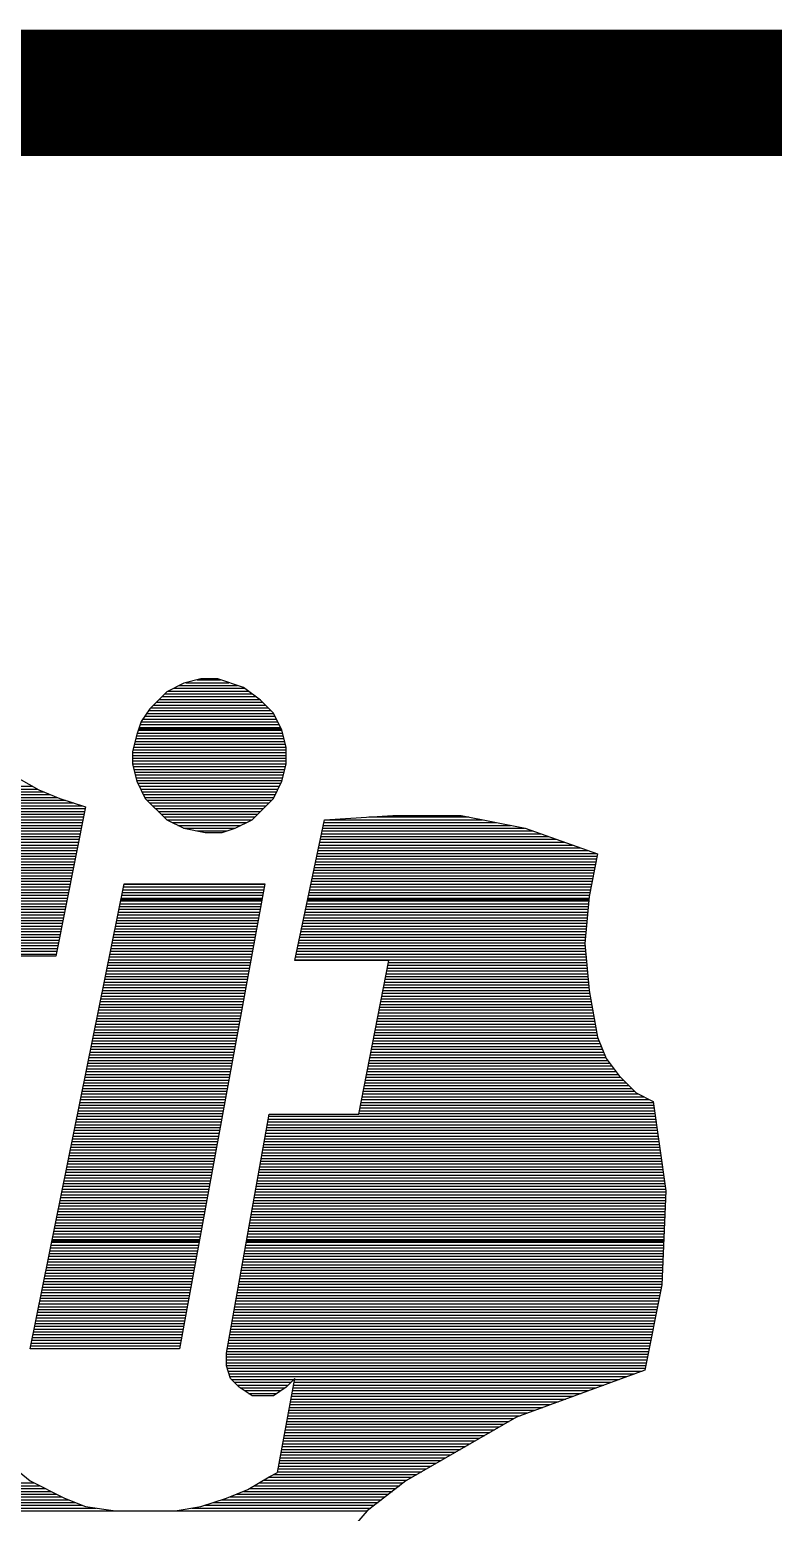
# Model space of a CAD drawing. Extents: x -19 to 106, y -45 to 160.
# Drawn here: x 3.249 to 4.743, y -28.598 to -25.619 of the extents above; entities that cross this region are included whole.
import ezdxf

# ---------------------------------------------------------------- set-up
doc = ezdxf.new("R2010")
doc.units = 0
doc.layers.add('DF_TITLE_BLOCK', color=2, linetype='CONTINUOUS')

msp = doc.modelspace()

# ---------------------------------------------------------------- linework, layer by layer
at = {"layer": 'DF_TITLE_BLOCK', "const_width": 0.254}
msp.add_lwpolyline([(-0.838708, -25.746202), (105.968292, -25.746202), (105.968292, -44.669202), (-18.618708, -44.669202), (-18.618708, -25.746202), (5.003292, -25.746202)], dxfattribs=at)
at = {"layer": 'DF_TITLE_BLOCK'}
for points in [[(3.592576, -26.923746), (3.558286, -26.932382)], [(3.592576, -26.923746), (3.558286, -26.932382)], [(3.592576, -26.923746), (3.558286, -26.932382)], [(3.562604, -26.931366), (3.648964, -26.931366)], [(3.584956, -26.925524), (3.6322, -26.925524)], [(3.626866, -26.923746), (3.592576, -26.923746)], [(3.626866, -26.923746), (3.592576, -26.923746)], [(3.626866, -26.923746), (3.592576, -26.923746)], [(3.678174, -26.941018), (3.626866, -26.923746)], [(3.678174, -26.941018), (3.626866, -26.923746)], [(3.678174, -26.941018), (3.626866, -26.923746)], [(3.523996, -26.949654), (3.489706, -26.983944)], [(3.523996, -26.949654), (3.489706, -26.983944)], [(3.523996, -26.949654), (3.489706, -26.983944)], [(3.51409, -26.959306), (3.702558, -26.959306)], [(3.519678, -26.953718), (3.695192, -26.953718)], [(3.558286, -26.932382), (3.523996, -26.949654)], [(3.558286, -26.932382), (3.523996, -26.949654)], [(3.558286, -26.932382), (3.523996, -26.949654)], [(3.526536, -26.94813), (3.687826, -26.94813)], [(3.537966, -26.942542), (3.680206, -26.942542)], [(3.549142, -26.936954), (3.665982, -26.936954)], [(3.712464, -26.966672), (3.678174, -26.941018)], [(3.712464, -26.966672), (3.678174, -26.941018)], [(3.712464, -26.966672), (3.678174, -26.941018)], [(3.489706, -26.983944), (3.472434, -27.009598)], [(3.489706, -26.983944), (3.472434, -27.009598)], [(3.489706, -26.983944), (3.472434, -27.009598)], [(3.486912, -26.9875), (3.733292, -26.9875)], [(3.491484, -26.981912), (3.727704, -26.981912)], [(3.497072, -26.976324), (3.722116, -26.976324)], [(3.50266, -26.970482), (3.716274, -26.970482)], [(3.508248, -26.964894), (3.710178, -26.964894)], [(3.738118, -26.992326), (3.712464, -26.966672)], [(3.738118, -26.992326), (3.712464, -26.966672)], [(3.738118, -26.992326), (3.712464, -26.966672)], [(3.472434, -27.009598), (3.463798, -27.035252)], [(3.472434, -27.009598), (3.463798, -27.035252)], [(3.472434, -27.009598), (3.463798, -27.035252)], [(3.470402, -27.01544), (3.749802, -27.01544)], [(3.47218, -27.010106), (3.747008, -27.010106)], [(3.47599, -27.004518), (3.744214, -27.004518)], [(3.479546, -26.998676), (3.74142, -26.998676)], [(3.483356, -26.993088), (3.738372, -26.993088)], [(3.755136, -27.026616), (3.738118, -26.992326)], [(3.755136, -27.026616), (3.738118, -26.992326)], [(3.755136, -27.026616), (3.738118, -26.992326)], [(3.463798, -27.035252), (3.455416, -27.069542)], [(3.463798, -27.035252), (3.455416, -27.069542)], [(3.463798, -27.035252), (3.455416, -27.069542)], [(3.460242, -27.049476), (3.760978, -27.049476)], [(3.461766, -27.043634), (3.759454, -27.043634)], [(3.463036, -27.038046), (3.758184, -27.038046)], [(3.464814, -27.032458), (3.75666, -27.032458)], [(3.466592, -27.02687), (3.75539, -27.02687)], [(3.467608, -27.024076), (3.75412, -27.024076)], [(3.46837, -27.021282), (3.752596, -27.021282)], [(3.764026, -27.060906), (3.755136, -27.026616)], [(3.764026, -27.060906), (3.755136, -27.026616)], [(3.764026, -27.060906), (3.755136, -27.026616)], [(3.455416, -27.069542), (3.455416, -27.095196)], [(3.455416, -27.069542), (3.455416, -27.095196)], [(3.455416, -27.069542), (3.455416, -27.095196)], [(3.455416, -27.071828), (3.764026, -27.071828)], [(3.455416, -27.077416), (3.764026, -27.077416)], [(3.456178, -27.06624), (3.764026, -27.06624)], [(3.457448, -27.060652), (3.763772, -27.060652)], [(3.458718, -27.055064), (3.762502, -27.055064)], [(3.764026, -27.095196), (3.764026, -27.060906)], [(3.764026, -27.095196), (3.764026, -27.060906)], [(3.764026, -27.095196), (3.764026, -27.060906)], [(3.455416, -27.083004), (3.764026, -27.083004)], [(3.455416, -27.088592), (3.764026, -27.088592)], [(3.455416, -27.094434), (3.764026, -27.094434)], [(3.455416, -27.095196), (3.463798, -27.129486)], [(3.455416, -27.095196), (3.463798, -27.129486)], [(3.455416, -27.095196), (3.463798, -27.129486)], [(3.456432, -27.100022), (3.762756, -27.100022)], [(3.457702, -27.10561), (3.761232, -27.10561)], [(3.755136, -27.129486), (3.764026, -27.095196)], [(3.755136, -27.129486), (3.764026, -27.095196)], [(3.755136, -27.129486), (3.764026, -27.095196)], [(2.478024, -27.139392), (3.25374, -27.139392)], [(3.206496, -27.112468), (3.266694, -27.146758)], [(3.206496, -27.112468), (3.266694, -27.146758)], [(3.206496, -27.112468), (3.266694, -27.146758)], [(3.459226, -27.111198), (3.759708, -27.111198)], [(3.46075, -27.116786), (3.758438, -27.116786)], [(3.46202, -27.122374), (3.757168, -27.122374)], [(3.46329, -27.127962), (3.755644, -27.127962)], [(3.463798, -27.129486), (3.480816, -27.163776)], [(3.463798, -27.129486), (3.480816, -27.163776)], [(3.463798, -27.129486), (3.480816, -27.163776)], [(3.46583, -27.13355), (3.753358, -27.13355)], [(3.468624, -27.139392), (3.75031, -27.139392)], [(3.738118, -27.163776), (3.755136, -27.129486)], [(3.738118, -27.163776), (3.755136, -27.129486)], [(3.738118, -27.163776), (3.755136, -27.129486)], [(2.478024, -27.14498), (3.263646, -27.14498)], [(2.478024, -27.150568), (3.276346, -27.150568)], [(2.478024, -27.156156), (3.290316, -27.156156)], [(2.478024, -27.161744), (3.30454, -27.161744)], [(2.478024, -27.167586), (3.320288, -27.167586)], [(3.266694, -27.146758), (3.309366, -27.163776)], [(3.266694, -27.146758), (3.309366, -27.163776)], [(3.266694, -27.146758), (3.309366, -27.163776)], [(3.309366, -27.163776), (3.360928, -27.181048)], [(3.309366, -27.163776), (3.360928, -27.181048)], [(3.309366, -27.163776), (3.360928, -27.181048)], [(3.471418, -27.14498), (3.747516, -27.14498)], [(3.474466, -27.150568), (3.744722, -27.150568)], [(3.477006, -27.156156), (3.741928, -27.156156)], [(3.480054, -27.161744), (3.739134, -27.161744)], [(3.480816, -27.163776), (3.523996, -27.206702)], [(3.480816, -27.163776), (3.523996, -27.206702)], [(3.480816, -27.163776), (3.523996, -27.206702)], [(3.484626, -27.167586), (3.734562, -27.167586)], [(3.695446, -27.206702), (3.738118, -27.163776)], [(3.695446, -27.206702), (3.738118, -27.163776)], [(3.695446, -27.206702), (3.738118, -27.163776)], [(2.478024, -27.17292), (3.337052, -27.17292)], [(2.478024, -27.178508), (3.35407, -27.178508)], [(2.478024, -27.18435), (3.360166, -27.18435)], [(2.478024, -27.189938), (3.35915, -27.189938)], [(2.478024, -27.195526), (3.358134, -27.195526)], [(3.360928, -27.181048), (3.300984, -27.481022)], [(3.360928, -27.181048), (3.300984, -27.481022)], [(3.360928, -27.181048), (3.300984, -27.481022)], [(3.490214, -27.17292), (3.728974, -27.17292)], [(3.495802, -27.178508), (3.723386, -27.178508)], [(3.50139, -27.18435), (3.717798, -27.18435)], [(3.506978, -27.189938), (3.71221, -27.189938)], [(3.512566, -27.195526), (3.706368, -27.195526)], [(3.840988, -27.206702), (3.978148, -27.198066)], [(3.840988, -27.206702), (3.978148, -27.198066)], [(3.840988, -27.206702), (3.978148, -27.198066)], [(3.978148, -27.198066), (4.115308, -27.198066)], [(3.978148, -27.198066), (4.115308, -27.198066)], [(3.978148, -27.198066), (4.115308, -27.198066)], [(4.115308, -27.198066), (4.244086, -27.223974)], [(4.115308, -27.198066), (4.244086, -27.223974)], [(4.115308, -27.198066), (4.244086, -27.223974)], [(2.478024, -27.201114), (3.356864, -27.201114)], [(2.478024, -27.206702), (3.355848, -27.206702)], [(2.478024, -27.212544), (3.354832, -27.212544)], [(2.478024, -27.218132), (3.353562, -27.218132)], [(2.478024, -27.223466), (3.352546, -27.223466)], [(2.478024, -27.229308), (3.351276, -27.229308)], [(3.518154, -27.201114), (3.70078, -27.201114)], [(3.523996, -27.206702), (3.558286, -27.223974)], [(3.523996, -27.206702), (3.695192, -27.206702)], [(3.523996, -27.206702), (3.558286, -27.223974)], [(3.523996, -27.206702), (3.558286, -27.223974)], [(3.535172, -27.212544), (3.684016, -27.212544)], [(3.546348, -27.218132), (3.672586, -27.218132)], [(3.557778, -27.223466), (3.66141, -27.223466)], [(3.558286, -27.223974), (3.600958, -27.232356)], [(3.558286, -27.223974), (3.600958, -27.232356)], [(3.558286, -27.223974), (3.600958, -27.232356)], [(3.58521, -27.229308), (3.644646, -27.229308)], [(3.635248, -27.232356), (3.661156, -27.223974)], [(3.635248, -27.232356), (3.661156, -27.223974)], [(3.635248, -27.232356), (3.661156, -27.223974)], [(3.661156, -27.223974), (3.695446, -27.206702)], [(3.661156, -27.223974), (3.695446, -27.206702)], [(3.661156, -27.223974), (3.695446, -27.206702)], [(3.781044, -27.489658), (3.840988, -27.206702)], [(3.781044, -27.489658), (3.840988, -27.206702)], [(3.781044, -27.489658), (3.840988, -27.206702)], [(3.836162, -27.229308), (4.259326, -27.229308)], [(3.837432, -27.223466), (4.242816, -27.223466)], [(3.838702, -27.218132), (4.214622, -27.218132)], [(3.839718, -27.212544), (4.186682, -27.212544)], [(3.840988, -27.206702), (4.158488, -27.206702)], [(3.929888, -27.201114), (4.130548, -27.201114)], [(4.244086, -27.223974), (4.389628, -27.275282)], [(4.244086, -27.223974), (4.389628, -27.275282)], [(4.244086, -27.223974), (4.389628, -27.275282)], [(2.478024, -27.234896), (3.35026, -27.234896)], [(2.478024, -27.240484), (3.34899, -27.240484)], [(2.478024, -27.246072), (3.347974, -27.246072)], [(2.478024, -27.25166), (3.346704, -27.25166)], [(2.478024, -27.257502), (3.345688, -27.257502)], [(3.600958, -27.232356), (3.635248, -27.232356)], [(3.600958, -27.232356), (3.635248, -27.232356)], [(3.600958, -27.232356), (3.635248, -27.232356)], [(3.83032, -27.257502), (4.338828, -27.257502)], [(3.831336, -27.25166), (4.322826, -27.25166)], [(3.832606, -27.246072), (4.307078, -27.246072)], [(3.833876, -27.240484), (4.291076, -27.240484)], [(3.835146, -27.234896), (4.275328, -27.234896)], [(2.478024, -27.26309), (3.344418, -27.26309)], [(2.478024, -27.268678), (3.343402, -27.268678)], [(2.478024, -27.274266), (3.342132, -27.274266)], [(2.478024, -27.279854), (3.341116, -27.279854)], [(2.478024, -27.285442), (3.3401, -27.285442)], [(3.824224, -27.285442), (4.387596, -27.285442)], [(3.825494, -27.279854), (4.388866, -27.279854)], [(3.826764, -27.274266), (4.38658, -27.274266)], [(3.828034, -27.268678), (4.370832, -27.268678)], [(3.82905, -27.26309), (4.35483, -27.26309)], [(4.389628, -27.275282), (4.372356, -27.361134)], [(4.389628, -27.275282), (4.372356, -27.361134)], [(4.389628, -27.275282), (4.372356, -27.361134)], [(2.478024, -27.29103), (3.33883, -27.29103)], [(2.478024, -27.296618), (3.337814, -27.296618)], [(2.478024, -27.30246), (3.336798, -27.30246)], [(2.478024, -27.308048), (3.335528, -27.308048)], [(2.478024, -27.313636), (3.334512, -27.313636)], [(3.818382, -27.313636), (4.382008, -27.313636)], [(3.819652, -27.308048), (4.383024, -27.308048)], [(3.820668, -27.30246), (4.384294, -27.30246)], [(3.821938, -27.296618), (4.38531, -27.296618)], [(3.822954, -27.29103), (4.38658, -27.29103)], [(2.478024, -27.319224), (3.333242, -27.319224)], [(2.478024, -27.324812), (3.332226, -27.324812)], [(2.478024, -27.3304), (3.33121, -27.3304)], [(2.478024, -27.335988), (3.32994, -27.335988)], [(2.478024, -27.341576), (3.328924, -27.341576)], [(2.478024, -27.347418), (3.327654, -27.347418)], [(3.249676, -28.269692), (3.438144, -27.335226)], [(3.249676, -28.269692), (3.438144, -27.335226)], [(3.249676, -28.269692), (3.438144, -27.335226)], [(3.435604, -27.347418), (3.718814, -27.347418)], [(3.436874, -27.341576), (3.71983, -27.341576)], [(3.43789, -27.335988), (3.720846, -27.335988)], [(3.438144, -27.335226), (3.720846, -27.335226)], [(3.438144, -27.335226), (3.720846, -27.335226)], [(3.438144, -27.335226), (3.720846, -27.335226)], [(3.720846, -27.335226), (3.549396, -28.269692)], [(3.720846, -27.335226), (3.549396, -28.269692)], [(3.720846, -27.335226), (3.549396, -28.269692)], [(3.81127, -27.347418), (4.37515, -27.347418)], [(3.812286, -27.341576), (4.37642, -27.341576)], [(3.813556, -27.335988), (4.377436, -27.335988)], [(3.814826, -27.3304), (4.378452, -27.3304)], [(3.815842, -27.324812), (4.379722, -27.324812)], [(3.817112, -27.319224), (4.380738, -27.319224)], [(2.478024, -27.353006), (3.326638, -27.353006)], [(2.478024, -27.358594), (3.325368, -27.358594)], [(2.478024, -27.364182), (3.324352, -27.364182)], [(2.478024, -27.36977), (3.323082, -27.36977)], [(2.478024, -27.375612), (3.322066, -27.375612)], [(3.430016, -27.375612), (3.713734, -27.375612)], [(3.431032, -27.36977), (3.71475, -27.36977)], [(3.431794, -27.366976), (3.715258, -27.366976)], [(3.432302, -27.364182), (3.715766, -27.364182)], [(3.433318, -27.358594), (3.716782, -27.358594)], [(3.434588, -27.353006), (3.717798, -27.353006)], [(3.805174, -27.375612), (4.37134, -27.375612)], [(3.806444, -27.36977), (4.371594, -27.36977)], [(3.806952, -27.366976), (4.372102, -27.366976)], [(3.807714, -27.364182), (4.372102, -27.364182)], [(3.80873, -27.358594), (4.373118, -27.358594)], [(3.81, -27.353006), (4.374134, -27.353006)], [(4.372356, -27.361134), (4.363974, -27.455368)], [(4.372356, -27.361134), (4.363974, -27.455368)], [(4.372356, -27.361134), (4.363974, -27.455368)], [(2.478024, -27.380946), (3.320796, -27.380946)], [(2.478024, -27.386534), (3.31978, -27.386534)], [(2.478024, -27.392376), (3.31851, -27.392376)], [(2.478024, -27.397964), (3.317494, -27.397964)], [(2.478024, -27.403552), (3.316478, -27.403552)], [(3.424428, -27.403552), (3.7084, -27.403552)], [(3.425444, -27.397964), (3.709416, -27.397964)], [(3.426714, -27.392376), (3.710686, -27.392376)], [(3.42773, -27.386534), (3.711448, -27.386534)], [(3.428746, -27.380946), (3.712464, -27.380946)], [(3.799332, -27.403552), (4.368546, -27.403552)], [(3.800602, -27.397964), (4.369054, -27.397964)], [(3.801618, -27.392376), (4.369816, -27.392376)], [(3.802888, -27.386534), (4.37007, -27.386534)], [(3.803904, -27.380946), (4.370578, -27.380946)], [(2.478024, -27.40914), (3.315208, -27.40914)], [(2.478024, -27.414728), (3.314192, -27.414728)], [(2.478024, -27.42057), (3.313176, -27.42057)], [(2.478024, -27.426158), (3.311906, -27.426158)], [(2.478024, -27.431492), (3.31089, -27.431492)], [(2.478024, -27.437334), (3.30962, -27.437334)], [(3.41757, -27.437334), (3.702304, -27.437334)], [(3.418586, -27.431492), (3.70332, -27.431492)], [(3.419856, -27.426158), (3.704336, -27.426158)], [(3.420872, -27.42057), (3.705352, -27.42057)], [(3.422142, -27.414728), (3.706368, -27.414728)], [(3.423158, -27.40914), (3.707384, -27.40914)], [(3.79222, -27.437334), (4.365498, -27.437334)], [(3.793236, -27.431492), (4.366006, -27.431492)], [(3.794506, -27.426158), (4.366768, -27.426158)], [(3.795522, -27.42057), (4.367022, -27.42057)], [(3.796792, -27.414728), (4.36753, -27.414728)], [(3.798062, -27.40914), (4.368292, -27.40914)], [(2.478024, -27.442922), (3.308604, -27.442922)], [(2.478024, -27.44851), (3.307588, -27.44851)], [(2.478024, -27.454098), (3.306318, -27.454098)], [(2.478024, -27.459686), (3.305302, -27.459686)], [(2.478024, -27.465528), (3.304032, -27.465528)], [(3.411982, -27.465528), (3.697224, -27.465528)], [(3.412998, -27.459686), (3.697986, -27.459686)], [(3.414268, -27.454098), (3.699256, -27.454098)], [(3.415284, -27.44851), (3.700272, -27.44851)], [(3.416554, -27.442922), (3.701288, -27.442922)], [(3.786124, -27.465528), (4.364736, -27.465528)], [(3.787394, -27.459686), (4.364482, -27.459686)], [(3.78841, -27.454098), (4.363974, -27.454098)], [(3.78968, -27.44851), (4.364482, -27.44851)], [(3.79095, -27.442922), (4.36499, -27.442922)], [(4.363974, -27.455368), (4.372356, -27.549602)], [(4.363974, -27.455368), (4.372356, -27.549602)], [(4.363974, -27.455368), (4.372356, -27.549602)], [(2.478024, -27.471116), (3.303016, -27.471116)], [(2.478024, -27.476704), (3.301746, -27.476704)], [(3.300984, -27.481022), (3.060954, -27.481022)], [(3.300984, -27.481022), (3.060954, -27.481022)], [(3.300984, -27.481022), (3.060954, -27.481022)], [(3.40614, -27.493468), (3.69189, -27.493468)], [(3.40741, -27.48788), (3.69316, -27.48788)], [(3.408426, -27.482292), (3.693922, -27.482292)], [(3.409696, -27.476704), (3.694938, -27.476704)], [(3.410712, -27.471116), (3.696208, -27.471116)], [(3.969766, -27.489658), (3.781044, -27.489658)], [(3.969766, -27.489658), (3.781044, -27.489658)], [(3.969766, -27.489658), (3.781044, -27.489658)], [(3.781298, -27.48788), (4.366768, -27.48788)], [(3.782568, -27.482292), (4.36626, -27.482292)], [(3.783838, -27.476704), (4.366006, -27.476704)], [(3.784854, -27.471116), (4.365244, -27.471116)], [(3.909568, -27.798268), (3.969766, -27.489658)], [(3.909568, -27.798268), (3.969766, -27.489658)], [(3.909568, -27.798268), (3.969766, -27.489658)], [(3.969004, -27.493468), (4.36753, -27.493468)], [(3.399282, -27.52725), (3.685794, -27.52725)], [(3.400552, -27.521662), (3.68681, -27.521662)], [(3.401568, -27.516074), (3.687826, -27.516074)], [(3.402838, -27.510486), (3.688842, -27.510486)], [(3.403854, -27.504644), (3.689858, -27.504644)], [(3.405124, -27.499056), (3.690874, -27.499056)], [(3.9624, -27.52725), (4.370578, -27.52725)], [(3.963416, -27.521662), (4.37007, -27.521662)], [(3.964432, -27.516074), (4.369308, -27.516074)], [(3.965448, -27.510486), (4.369054, -27.510486)], [(3.966718, -27.504644), (4.368546, -27.504644)], [(3.967734, -27.499056), (4.367784, -27.499056)], [(3.393694, -27.555444), (3.68046, -27.555444)], [(3.39471, -27.549602), (3.68173, -27.549602)], [(3.39598, -27.544014), (3.682746, -27.544014)], [(3.396996, -27.538426), (3.683762, -27.538426)], [(3.398266, -27.532838), (3.684778, -27.532838)], [(3.956812, -27.555444), (4.373626, -27.555444)], [(3.957828, -27.549602), (4.372356, -27.549602)], [(3.959098, -27.544014), (4.372102, -27.544014)], [(3.960114, -27.538426), (4.371594, -27.538426)], [(3.96113, -27.532838), (4.370832, -27.532838)], [(4.372356, -27.549602), (4.389628, -27.643836)], [(4.372356, -27.549602), (4.389628, -27.643836)], [(4.372356, -27.549602), (4.389628, -27.643836)], [(3.387852, -27.583638), (3.675634, -27.583638)], [(3.389122, -27.577796), (3.676396, -27.577796)], [(3.390138, -27.572208), (3.677412, -27.572208)], [(3.391408, -27.56662), (3.678682, -27.56662)], [(3.392424, -27.561032), (3.679698, -27.561032)], [(3.951478, -27.583638), (4.378706, -27.583638)], [(3.952494, -27.577796), (4.37769, -27.577796)], [(3.95351, -27.572208), (4.376674, -27.572208)], [(3.954526, -27.56662), (4.375658, -27.56662)], [(3.955542, -27.561032), (4.374642, -27.561032)], [(3.382264, -27.611578), (3.6703, -27.611578)], [(3.383534, -27.60599), (3.671316, -27.60599)], [(3.38455, -27.600402), (3.672332, -27.600402)], [(3.385566, -27.59456), (3.673348, -27.59456)], [(3.386836, -27.588972), (3.674364, -27.588972)], [(3.94589, -27.611578), (4.383786, -27.611578)], [(3.946906, -27.60599), (4.38277, -27.60599)], [(3.947922, -27.600402), (4.381754, -27.600402)], [(3.949192, -27.59456), (4.380738, -27.59456)], [(3.950208, -27.588972), (4.379722, -27.588972)], [(3.375406, -27.64536), (3.664204, -27.64536)], [(3.376676, -27.639518), (3.66522, -27.639518)], [(3.377692, -27.634184), (3.666236, -27.634184)], [(3.378962, -27.628596), (3.667252, -27.628596)], [(3.379978, -27.622754), (3.668268, -27.622754)], [(3.381248, -27.617166), (3.669284, -27.617166)], [(3.939286, -27.64536), (4.39039, -27.64536)], [(3.940302, -27.639518), (4.388866, -27.639518)], [(3.941572, -27.634184), (4.38785, -27.634184)], [(3.942588, -27.628596), (4.386834, -27.628596)], [(3.943858, -27.622754), (4.385818, -27.622754)], [(3.944874, -27.617166), (4.384802, -27.617166)], [(4.389628, -27.643836), (4.406646, -27.686762)], [(4.389628, -27.643836), (4.406646, -27.686762)], [(4.389628, -27.643836), (4.406646, -27.686762)], [(3.369818, -27.673554), (3.65887, -27.673554)], [(3.371088, -27.667712), (3.659886, -27.667712)], [(3.372104, -27.662124), (3.661156, -27.662124)], [(3.373374, -27.656536), (3.662172, -27.656536)], [(3.37439, -27.650948), (3.662934, -27.650948)], [(3.933952, -27.673554), (4.401312, -27.673554)], [(3.934968, -27.667712), (4.39928, -27.667712)], [(3.935984, -27.662124), (4.396994, -27.662124)], [(3.937254, -27.656536), (4.394708, -27.656536)], [(3.93827, -27.650948), (4.392422, -27.650948)], [(3.36423, -27.701494), (3.65379, -27.701494)], [(3.365246, -27.695906), (3.654806, -27.695906)], [(3.366516, -27.690318), (3.655822, -27.690318)], [(3.367532, -27.68473), (3.656838, -27.68473)], [(3.368802, -27.679142), (3.657854, -27.679142)], [(3.928364, -27.701494), (4.417822, -27.701494)], [(3.92938, -27.695906), (4.413504, -27.695906)], [(3.930396, -27.690318), (4.40944, -27.690318)], [(3.931666, -27.68473), (4.405884, -27.68473)], [(3.932682, -27.679142), (4.403598, -27.679142)], [(4.406646, -27.686762), (4.432554, -27.721052)], [(4.406646, -27.686762), (4.432554, -27.721052)], [(4.406646, -27.686762), (4.432554, -27.721052)], [(3.357372, -27.735276), (3.647694, -27.735276)], [(3.358642, -27.729688), (3.64871, -27.729688)], [(3.359658, -27.7241), (3.649726, -27.7241)], [(3.360928, -27.718512), (3.650742, -27.718512)], [(3.361944, -27.71267), (3.651758, -27.71267)], [(3.363214, -27.707082), (3.652774, -27.707082)], [(3.92176, -27.735276), (4.446778, -27.735276)], [(3.922776, -27.729688), (4.44119, -27.729688)], [(3.924046, -27.7241), (4.435602, -27.7241)], [(3.925062, -27.718512), (4.430522, -27.718512)], [(3.926332, -27.71267), (4.426204, -27.71267)], [(3.927348, -27.707082), (4.42214, -27.707082)], [(4.432554, -27.721052), (4.466844, -27.755342)], [(4.432554, -27.721052), (4.466844, -27.755342)], [(4.432554, -27.721052), (4.466844, -27.755342)], [(3.351784, -27.76347), (3.64236, -27.76347)], [(3.3528, -27.757628), (3.64363, -27.757628)], [(3.35407, -27.75204), (3.644392, -27.75204)], [(3.355086, -27.746452), (3.645408, -27.746452)], [(3.356356, -27.740864), (3.646678, -27.740864)], [(3.916426, -27.76347), (4.482846, -27.76347)], [(3.917442, -27.757628), (4.47167, -27.757628)], [(3.918712, -27.75204), (4.463542, -27.75204)], [(3.919728, -27.746452), (4.457954, -27.746452)], [(3.920744, -27.740864), (4.452366, -27.740864)], [(4.466844, -27.755342), (4.501134, -27.772614)], [(4.466844, -27.755342), (4.501134, -27.772614)], [(4.466844, -27.755342), (4.501134, -27.772614)], [(3.345942, -27.791664), (3.63728, -27.791664)], [(3.347212, -27.785822), (3.638296, -27.785822)], [(3.348228, -27.780234), (3.639312, -27.780234)], [(3.349498, -27.774646), (3.640328, -27.774646)], [(3.350514, -27.769058), (3.641344, -27.769058)], [(3.910838, -27.791664), (4.503928, -27.791664)], [(3.912108, -27.785822), (4.503166, -27.785822)], [(3.913124, -27.780234), (4.50215, -27.780234)], [(3.91414, -27.774646), (4.501388, -27.774646)], [(3.915156, -27.769058), (4.494022, -27.769058)], [(4.501134, -27.772614), (4.526788, -27.952446)], [(4.501134, -27.772614), (4.526788, -27.952446)], [(4.501134, -27.772614), (4.526788, -27.952446)], [(3.339084, -27.825192), (3.63093, -27.825192)], [(3.340354, -27.819604), (3.6322, -27.819604)], [(3.34137, -27.814016), (3.633216, -27.814016)], [(3.34264, -27.808428), (3.634232, -27.808428)], [(3.343656, -27.802586), (3.635248, -27.802586)], [(3.344926, -27.796998), (3.636264, -27.796998)], [(3.643884, -28.278328), (3.729736, -27.798268)], [(3.643884, -28.278328), (3.729736, -27.798268)], [(3.643884, -28.278328), (3.729736, -27.798268)], [(3.724656, -27.825192), (4.508754, -27.825192)], [(3.725672, -27.819604), (4.507738, -27.819604)], [(3.726688, -27.814016), (4.506976, -27.814016)], [(3.727704, -27.808428), (4.506214, -27.808428)], [(3.72872, -27.802586), (4.505452, -27.802586)], [(3.729736, -27.798268), (3.909568, -27.798268)], [(3.729736, -27.798268), (3.909568, -27.798268)], [(3.729736, -27.798268), (3.909568, -27.798268)], [(3.909822, -27.796998), (4.50469, -27.796998)], [(3.333496, -27.853386), (3.626104, -27.853386)], [(3.334512, -27.847798), (3.626866, -27.847798)], [(3.335782, -27.84221), (3.627882, -27.84221)], [(3.336798, -27.836622), (3.629152, -27.836622)], [(3.338068, -27.83078), (3.630168, -27.83078)], [(3.71983, -27.853386), (4.512564, -27.853386)], [(3.720846, -27.847798), (4.511802, -27.847798)], [(3.721608, -27.84221), (4.51104, -27.84221)], [(3.722878, -27.836622), (4.510278, -27.836622)], [(3.72364, -27.83078), (4.509516, -27.83078)], [(3.327908, -27.88158), (3.62077, -27.88158)], [(3.328924, -27.875738), (3.621786, -27.875738)], [(3.330194, -27.87015), (3.622802, -27.87015)], [(3.33121, -27.864562), (3.623818, -27.864562)], [(3.33248, -27.858974), (3.624834, -27.858974)], [(3.71475, -27.88158), (4.516628, -27.88158)], [(3.715766, -27.875738), (4.515866, -27.875738)], [(3.716782, -27.87015), (4.515104, -27.87015)], [(3.717798, -27.864562), (4.514088, -27.864562)], [(3.71856, -27.858974), (4.513326, -27.858974)], [(3.322066, -27.90952), (3.61569, -27.90952)], [(3.323336, -27.903932), (3.616706, -27.903932)], [(3.324352, -27.898344), (3.617722, -27.898344)], [(3.325622, -27.892756), (3.618738, -27.892756)], [(3.326638, -27.887168), (3.619754, -27.887168)], [(3.70967, -27.90952), (4.520692, -27.90952)], [(3.710686, -27.903932), (4.51993, -27.903932)], [(3.711702, -27.898344), (4.519168, -27.898344)], [(3.712718, -27.892756), (4.518406, -27.892756)], [(3.713734, -27.887168), (4.51739, -27.887168)], [(3.315462, -27.943302), (3.60934, -27.943302)], [(3.316478, -27.937714), (3.610356, -27.937714)], [(3.317748, -27.932126), (3.611626, -27.932126)], [(3.318764, -27.926538), (3.612642, -27.926538)], [(3.320034, -27.920696), (3.613404, -27.920696)], [(3.32105, -27.915108), (3.614674, -27.915108)], [(3.703828, -27.943302), (4.525518, -27.943302)], [(3.70459, -27.937714), (4.524756, -27.937714)], [(3.705606, -27.932126), (4.523994, -27.932126)], [(3.706622, -27.926538), (4.522978, -27.926538)], [(3.707638, -27.920696), (4.522216, -27.920696)], [(3.708654, -27.915108), (4.521454, -27.915108)], [(3.309874, -27.971496), (3.60426, -27.971496)], [(3.31089, -27.965654), (3.605276, -27.965654)], [(3.311906, -27.960066), (3.606292, -27.960066)], [(3.313176, -27.954478), (3.607308, -27.954478)], [(3.314192, -27.94889), (3.608578, -27.94889)], [(3.698748, -27.971496), (4.526026, -27.971496)], [(3.69951, -27.965654), (4.52628, -27.965654)], [(3.70078, -27.960066), (4.526534, -27.960066)], [(3.701542, -27.954478), (4.526788, -27.954478)], [(3.702558, -27.94889), (4.52628, -27.94889)], [(4.526788, -27.952446), (4.518406, -28.141168)], [(4.526788, -27.952446), (4.518406, -28.141168)], [(4.526788, -27.952446), (4.518406, -28.141168)], [(3.304032, -27.99969), (3.59918, -27.99969)], [(3.305302, -27.993848), (3.600196, -27.993848)], [(3.306318, -27.98826), (3.601212, -27.98826)], [(3.307588, -27.982672), (3.602228, -27.982672)], [(3.308604, -27.977084), (3.603244, -27.977084)], [(3.693668, -27.99969), (4.524756, -27.99969)], [(3.694684, -27.993848), (4.524756, -27.993848)], [(3.6957, -27.98826), (4.525264, -27.98826)], [(3.696462, -27.982672), (4.525518, -27.982672)], [(3.697732, -27.977084), (4.525518, -27.977084)], [(3.297174, -28.033218), (3.59283, -28.033218)], [(3.298444, -28.02763), (3.5941, -28.02763)], [(3.29946, -28.022042), (3.595116, -28.022042)], [(3.30073, -28.016454), (3.595878, -28.016454)], [(3.301746, -28.010612), (3.597148, -28.010612)], [(3.303016, -28.005024), (3.598164, -28.005024)], [(3.687572, -28.033218), (4.523232, -28.033218)], [(3.688588, -28.02763), (4.523232, -28.02763)], [(3.689604, -28.022042), (4.52374, -28.022042)], [(3.69062, -28.016454), (4.523994, -28.016454)], [(3.691636, -28.010612), (4.523994, -28.010612)], [(3.692652, -28.005024), (4.524502, -28.005024)], [(3.291586, -28.061412), (3.58775, -28.061412)], [(3.292602, -28.055824), (3.588766, -28.055824)], [(3.293364, -28.052776), (3.589274, -28.052776)], [(3.293872, -28.050236), (3.589782, -28.050236)], [(3.294888, -28.044648), (3.590798, -28.044648)], [(3.296158, -28.038806), (3.591814, -28.038806)], [(3.682492, -28.061412), (4.521708, -28.061412)], [(3.683508, -28.055824), (4.522216, -28.055824)], [(3.684016, -28.052776), (4.522216, -28.052776)], [(3.684524, -28.050236), (4.52247, -28.050236)], [(3.68554, -28.044648), (4.52247, -28.044648)], [(3.686556, -28.038806), (4.522978, -28.038806)], [(3.285744, -28.089606), (3.58267, -28.089606)], [(3.287014, -28.083764), (3.583686, -28.083764)], [(3.28803, -28.078176), (3.584702, -28.078176)], [(3.2893, -28.072588), (3.585718, -28.072588)], [(3.290316, -28.067), (3.586734, -28.067)], [(3.677412, -28.089606), (4.520692, -28.089606)], [(3.678682, -28.083764), (4.520946, -28.083764)], [(3.679444, -28.078176), (4.520946, -28.078176)], [(3.68046, -28.072588), (4.521454, -28.072588)], [(3.68173, -28.067), (4.521708, -28.067)], [(3.27914, -28.123134), (3.576574, -28.123134)], [(3.280156, -28.117546), (3.577336, -28.117546)], [(3.281172, -28.111958), (3.578352, -28.111958)], [(3.282442, -28.10637), (3.579622, -28.10637)], [(3.283458, -28.100782), (3.580638, -28.100782)], [(3.284728, -28.095194), (3.581654, -28.095194)], [(3.67157, -28.123134), (4.519168, -28.123134)], [(3.672586, -28.117546), (4.519422, -28.117546)], [(3.673602, -28.111958), (4.519422, -28.111958)], [(3.674364, -28.10637), (4.51993, -28.10637)], [(3.675634, -28.100782), (4.520184, -28.100782)], [(3.67665, -28.095194), (4.520184, -28.095194)], [(3.273298, -28.151328), (3.57124, -28.151328)], [(3.274568, -28.14574), (3.572256, -28.14574)], [(3.275584, -28.140152), (3.573272, -28.140152)], [(3.276854, -28.134564), (3.574288, -28.134564)], [(3.27787, -28.128722), (3.575304, -28.128722)], [(3.66649, -28.151328), (4.51612, -28.151328)], [(3.667506, -28.14574), (4.51739, -28.14574)], [(3.668522, -28.140152), (4.518406, -28.140152)], [(3.669538, -28.134564), (4.51866, -28.134564)], [(3.670554, -28.128722), (4.51866, -28.128722)], [(4.518406, -28.141168), (4.484116, -28.312618)], [(4.518406, -28.141168), (4.484116, -28.312618)], [(4.518406, -28.141168), (4.484116, -28.312618)], [(3.26771, -28.179522), (3.56616, -28.179522)], [(3.26898, -28.17368), (3.567176, -28.17368)], [(3.269996, -28.168092), (3.568192, -28.168092)], [(3.271012, -28.162504), (3.569208, -28.162504)], [(3.272282, -28.156916), (3.570224, -28.156916)], [(3.66141, -28.179522), (4.510532, -28.179522)], [(3.662426, -28.17368), (4.511802, -28.17368)], [(3.663442, -28.168092), (4.512818, -28.168092)], [(3.664458, -28.162504), (4.513834, -28.162504)], [(3.665474, -28.156916), (4.515104, -28.156916)], [(3.262122, -28.207716), (3.560826, -28.207716)], [(3.263138, -28.201874), (3.562096, -28.201874)], [(3.264408, -28.196286), (3.563112, -28.196286)], [(3.265424, -28.190698), (3.563874, -28.190698)], [(3.266694, -28.18511), (3.565144, -28.18511)], [(3.656584, -28.207716), (4.504944, -28.207716)], [(3.657346, -28.201874), (4.506214, -28.201874)], [(3.658362, -28.196286), (4.50723, -28.196286)], [(3.659632, -28.190698), (4.508246, -28.190698)], [(3.660394, -28.18511), (4.509516, -28.18511)], [(3.255264, -28.241244), (3.55473, -28.241244)], [(3.256534, -28.235656), (3.555746, -28.235656)], [(3.25755, -28.230068), (3.556762, -28.230068)], [(3.25882, -28.22448), (3.557778, -28.22448)], [(3.259836, -28.218638), (3.559048, -28.218638)], [(3.260852, -28.213304), (3.55981, -28.213304)], [(3.650488, -28.241244), (4.498086, -28.241244)], [(3.651504, -28.235656), (4.499356, -28.235656)], [(3.65252, -28.230068), (4.500372, -28.230068)], [(3.653536, -28.22448), (4.501642, -28.22448)], [(3.654552, -28.218638), (4.502658, -28.218638)], [(3.655314, -28.213304), (4.503928, -28.213304)], [(3.249676, -28.269438), (3.54965, -28.269438)], [(3.549396, -28.269692), (3.249676, -28.269692)], [(3.549396, -28.269692), (3.249676, -28.269692)], [(3.549396, -28.269692), (3.249676, -28.269692)], [(3.250692, -28.26385), (3.550666, -28.26385)], [(3.251962, -28.258262), (3.551682, -28.258262)], [(3.252978, -28.252674), (3.552698, -28.252674)], [(3.254248, -28.246832), (3.553714, -28.246832)], [(3.645408, -28.269438), (4.492498, -28.269438)], [(3.646424, -28.26385), (4.493768, -28.26385)], [(3.64744, -28.258262), (4.494784, -28.258262)], [(3.648456, -28.252674), (4.4958, -28.252674)], [(3.649472, -28.246832), (4.49707, -28.246832)], [(3.643884, -28.303982), (3.643884, -28.278328)], [(3.643884, -28.303982), (3.643884, -28.278328)], [(3.643884, -28.303982), (3.643884, -28.278328)], [(3.643884, -28.280614), (4.490212, -28.280614)], [(3.643884, -28.286202), (4.489196, -28.286202)], [(3.643884, -28.29179), (4.48818, -28.29179)], [(3.643884, -28.297632), (4.48691, -28.297632)], [(3.644392, -28.275026), (4.491482, -28.275026)], [(3.643884, -28.30322), (4.485894, -28.30322)], [(3.652266, -28.329636), (3.643884, -28.303982)], [(3.652266, -28.329636), (3.643884, -28.303982)], [(3.652266, -28.329636), (3.643884, -28.303982)], [(3.645408, -28.308808), (4.484878, -28.308808)], [(3.64744, -28.314396), (4.479036, -28.314396)], [(3.649218, -28.319984), (4.463542, -28.319984)], [(3.650996, -28.325572), (4.448302, -28.325572)], [(3.669538, -28.346908), (3.652266, -28.329636)], [(3.669538, -28.346908), (3.652266, -28.329636)], [(3.669538, -28.346908), (3.652266, -28.329636)], [(3.654044, -28.33116), (3.77952, -28.33116)], [(3.746754, -28.518358), (3.781044, -28.329636)], [(3.746754, -28.518358), (3.781044, -28.329636)], [(3.746754, -28.518358), (3.781044, -28.329636)], [(3.781044, -28.329636), (3.764026, -28.346908)], [(3.781044, -28.329636), (3.764026, -28.346908)], [(3.781044, -28.329636), (3.764026, -28.346908)], [(3.78079, -28.33116), (4.433062, -28.33116)], [(4.484116, -28.312618), (4.226814, -28.406852)], [(4.484116, -28.312618), (4.226814, -28.406852)], [(4.484116, -28.312618), (4.226814, -28.406852)], [(3.659632, -28.336748), (3.773932, -28.336748)], [(3.66522, -28.34259), (3.76809, -28.34259)], [(3.695446, -28.363926), (3.669538, -28.346908)], [(3.695446, -28.363926), (3.669538, -28.346908)], [(3.695446, -28.363926), (3.669538, -28.346908)], [(3.671316, -28.348178), (3.761994, -28.348178)], [(3.679952, -28.353766), (3.753612, -28.353766)], [(3.688334, -28.359354), (3.744976, -28.359354)], [(3.764026, -28.346908), (3.738118, -28.363926)], [(3.764026, -28.346908), (3.738118, -28.363926)], [(3.764026, -28.346908), (3.738118, -28.363926)], [(3.77571, -28.359354), (4.356354, -28.359354)], [(3.776472, -28.353766), (4.371594, -28.353766)], [(3.777742, -28.348178), (4.386834, -28.348178)], [(3.778758, -28.34259), (4.402328, -28.34259)], [(3.77952, -28.336748), (4.417568, -28.336748)], [(3.738118, -28.363926), (3.695446, -28.363926)], [(3.738118, -28.363926), (3.695446, -28.363926)], [(3.738118, -28.363926), (3.695446, -28.363926)], [(3.770376, -28.387548), (4.279646, -28.387548)], [(3.771646, -28.381706), (4.294886, -28.381706)], [(3.772662, -28.376118), (4.31038, -28.376118)], [(3.773424, -28.370784), (4.32562, -28.370784)], [(3.774694, -28.364942), (4.34086, -28.364942)], [(3.76555, -28.415742), (4.211574, -28.415742)], [(3.766312, -28.4099), (4.22148, -28.4099)], [(3.767328, -28.404312), (4.233672, -28.404312)], [(3.768598, -28.398724), (4.248912, -28.398724)], [(3.76936, -28.393136), (4.264152, -28.393136)], [(4.226814, -28.406852), (4.004056, -28.535376)], [(4.226814, -28.406852), (4.004056, -28.535376)], [(4.226814, -28.406852), (4.004056, -28.535376)], [(3.7592, -28.44927), (4.153154, -28.44927)], [(3.760216, -28.443682), (4.162806, -28.443682)], [(3.761232, -28.438094), (4.172712, -28.438094)], [(3.762248, -28.432506), (4.182364, -28.432506)], [(3.763264, -28.426664), (4.19227, -28.426664)], [(3.76428, -28.42133), (4.201922, -28.42133)], [(3.75412, -28.477464), (4.104386, -28.477464)], [(3.755136, -28.471876), (4.114038, -28.471876)], [(3.756152, -28.466288), (4.123944, -28.466288)], [(3.757168, -28.4607), (4.133596, -28.4607)], [(3.758184, -28.454858), (4.143502, -28.454858)], [(3.198114, -28.492704), (3.249676, -28.535376)], [(3.198114, -28.492704), (3.249676, -28.535376)], [(3.198114, -28.492704), (3.249676, -28.535376)], [(3.74904, -28.505658), (4.055872, -28.505658)], [(3.750056, -28.499816), (4.06527, -28.499816)], [(3.751072, -28.494228), (4.075176, -28.494228)], [(3.752088, -28.48864), (4.084828, -28.48864)], [(3.753104, -28.483052), (4.094734, -28.483052)], [(2.931922, -28.539186), (3.257296, -28.539186)], [(3.249676, -28.535376), (3.318256, -28.569666)], [(3.249676, -28.535376), (3.318256, -28.569666)], [(3.249676, -28.535376), (3.318256, -28.569666)], [(3.686556, -28.552648), (3.729736, -28.526994)], [(3.686556, -28.552648), (3.729736, -28.526994)], [(3.686556, -28.552648), (3.729736, -28.526994)], [(3.708908, -28.539186), (3.998976, -28.539186)], [(3.718306, -28.533598), (4.007104, -28.533598)], [(3.727704, -28.52801), (4.016756, -28.52801)], [(3.729736, -28.526994), (3.746754, -28.518358)], [(3.729736, -28.526994), (3.746754, -28.518358)], [(3.729736, -28.526994), (3.746754, -28.518358)], [(3.738372, -28.522422), (4.026408, -28.522422)], [(3.747008, -28.516834), (4.036314, -28.516834)], [(3.748024, -28.511246), (4.045966, -28.511246)], [(4.004056, -28.535376), (3.926586, -28.595574)], [(4.004056, -28.535376), (3.926586, -28.595574)], [(4.004056, -28.535376), (3.926586, -28.595574)], [(2.934208, -28.544774), (3.268472, -28.544774)], [(2.936748, -28.550616), (3.279648, -28.550616)], [(2.939288, -28.556204), (3.290824, -28.556204)], [(2.941828, -28.561792), (3.302254, -28.561792)], [(2.944114, -28.56738), (3.31343, -28.56738)], [(3.318256, -28.569666), (3.360928, -28.586938)], [(3.318256, -28.569666), (3.360928, -28.586938)], [(3.318256, -28.569666), (3.360928, -28.586938)], [(3.592576, -28.586938), (3.643884, -28.569666)], [(3.592576, -28.586938), (3.643884, -28.569666)], [(3.592576, -28.586938), (3.643884, -28.569666)], [(3.643884, -28.569666), (3.686556, -28.552648)], [(3.643884, -28.569666), (3.686556, -28.552648)], [(3.643884, -28.569666), (3.686556, -28.552648)], [(3.649726, -28.56738), (3.962908, -28.56738)], [(3.663696, -28.561792), (3.97002, -28.561792)], [(3.67792, -28.556204), (3.977386, -28.556204)], [(3.690112, -28.550616), (3.984498, -28.550616)], [(3.69951, -28.544774), (3.991864, -28.544774)], [(2.946654, -28.572968), (3.326384, -28.572968)], [(2.94894, -28.57881), (3.340354, -28.57881)], [(2.95148, -28.584144), (3.354324, -28.584144)], [(2.95402, -28.589732), (3.38201, -28.589732)], [(2.95656, -28.595574), (3.926586, -28.595574)], [(3.360928, -28.586938), (3.421126, -28.595574)], [(3.360928, -28.586938), (3.421126, -28.595574)], [(3.360928, -28.586938), (3.421126, -28.595574)], [(3.421126, -28.595574), (3.541014, -28.595574)], [(3.421126, -28.595574), (3.541014, -28.595574)], [(3.421126, -28.595574), (3.541014, -28.595574)], [(3.541014, -28.595574), (3.592576, -28.586938)], [(3.541014, -28.595574), (3.592576, -28.586938)], [(3.541014, -28.595574), (3.592576, -28.586938)], [(3.574288, -28.589732), (3.933952, -28.589732)], [(3.600196, -28.584144), (3.941064, -28.584144)], [(3.617214, -28.57881), (3.94843, -28.57881)], [(3.633978, -28.572968), (3.955542, -28.572968)], [(3.926586, -28.595574), (3.866896, -28.664154)], [(3.926586, -28.595574), (3.866896, -28.664154)], [(3.926586, -28.595574), (3.866896, -28.664154)]]:
    msp.add_lwpolyline(points, dxfattribs=at)

doc.saveas('drawing.dxf')
